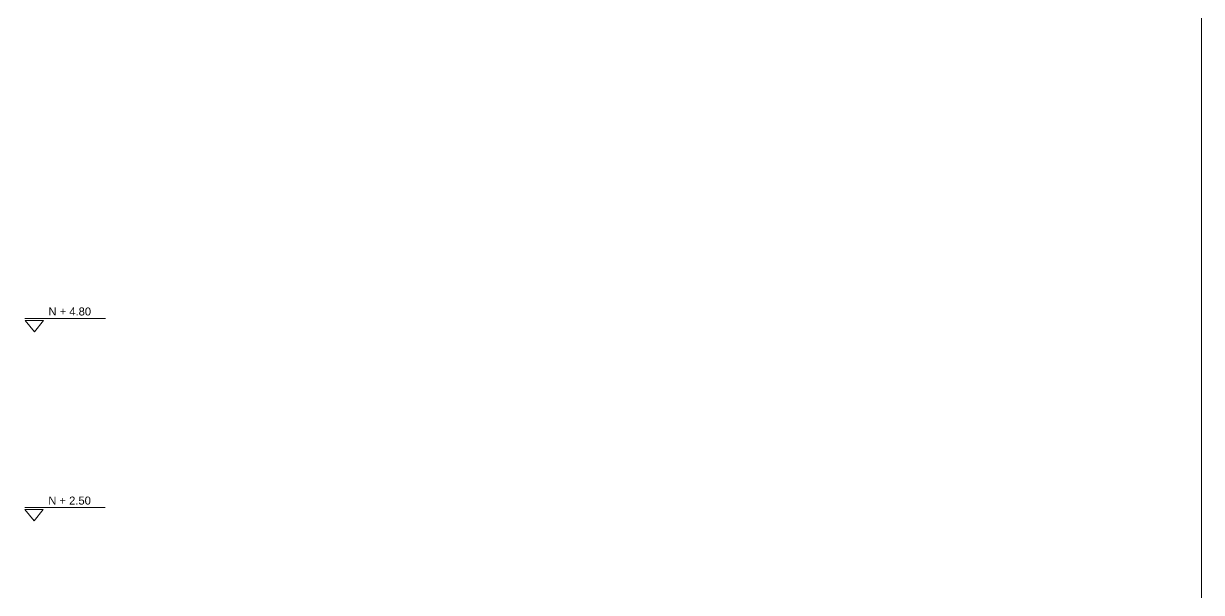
# Model space of a CAD drawing. Header units: metres. Extents: x 98211 to 98447, y 101204 to 101327.
# Drawn here: x 98234.09 to 98248.5, y 101270.8 to 101277.76 of the extents above; entities that cross this region are included whole.
import ezdxf

# ---------------------------------------------------------------- set-up
doc = ezdxf.new("R2010")
doc.units = ezdxf.units.M
doc.header["$LTSCALE"] = 8
doc.header["$MEASUREMENT"] = 0
doc.layers.get('0').update_dxf_attribs({"linetype": 'CONTINUOUS', "lineweight": 9})
for name, color, linetype, lineweight in [('A_TEXT-DIM', 54, 'CONTINUOUS', 13), ('A_TEXT-NIVL', 54, 'CONTINUOUS', 20), ('A_TEXT-NOTA', 53, 'CONTINUOUS', 20)]:
    doc.layers.add(name, color=color, linetype=linetype, lineweight=lineweight)
doc.styles.add('ARIAL', font='arial.ttf')

# ---------------------------------------------------------------- blocks, each defined once
blk = doc.blocks.new('NIVEL ARQUITECTONICO')
at = {"layer": 'A_TEXT-NIVL'}
blk.add_line((-0.88, 0), (0, 0), dxfattribs=at)
blk.add_lwpolyline([(-0.776, -0.146), (-0.678, -0.021), (-0.878, -0.021)], close=True, dxfattribs=at)
at = {"layer": 'A_TEXT-NOTA', "linetype": 'Continuous', "style": 'ARIAL'}
blk.add_attdef('Q', (-0.592, 0.032), '', height=0.0875, dxfattribs=at)

msp = doc.modelspace()

# ---------------------------------------------------------------- linework, layer by layer
msp.add_lwpolyline([(98211.31, 101287.784), (98248.505, 101287.784), (98248.505, 101253.82), (98211.31, 101253.82)], close=True)

# ---------------------------------------------------------------- block references
at = {"color": 1}
ref = msp.add_blockref('NIVEL ARQUITECTONICO', (98235.089, 101274.155), dxfattribs=dict(at, xscale=1.12, yscale=1.12, zscale=1.12))
ref.add_attrib('Q', 'N + 4.80', (98234.391, 101274.191, 2254.298), dxfattribs={"layer": 'A_TEXT-NOTA', "linetype": 'Continuous', "height": 0.098, "style": 'ARIAL'})
at = {"layer": 'A_TEXT-DIM'}
ref = msp.add_blockref('NIVEL ARQUITECTONICO', (98235.087, 101271.842), dxfattribs=dict(at, xscale=1.12, yscale=1.12, zscale=1.12))
ref.add_attrib('Q', 'N + 2.50', (98234.389, 101271.877, 2254.298), dxfattribs={"layer": 'A_TEXT-NOTA', "linetype": 'Continuous', "height": 0.098, "style": 'ARIAL'})

doc.saveas('drawing.dxf')
